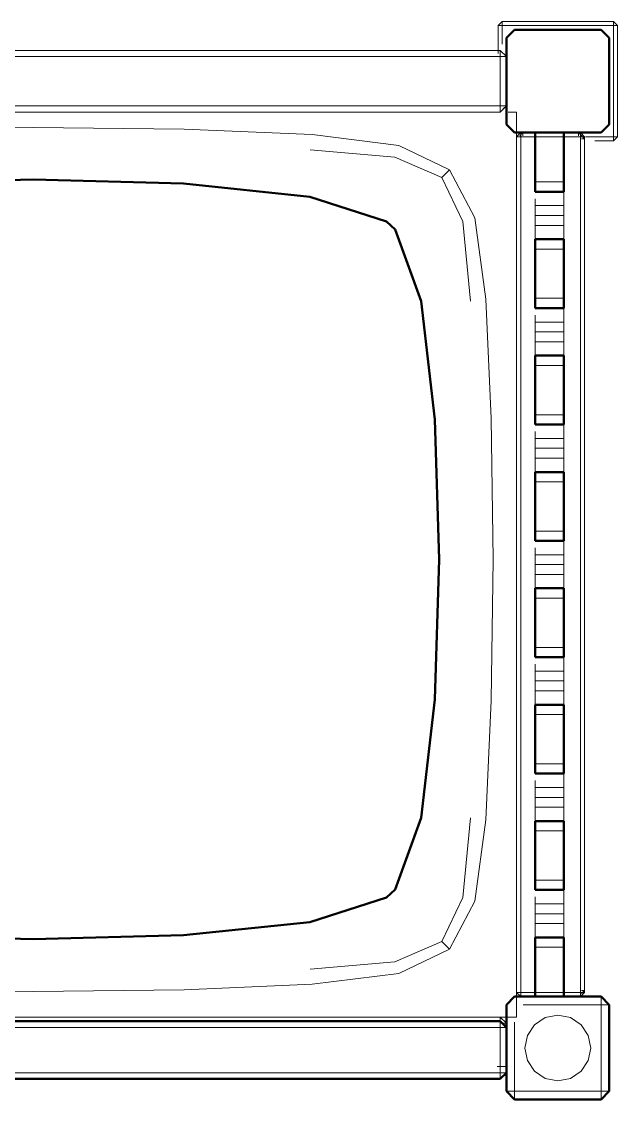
# Model space of a CAD drawing. Header units: metres. Extents: x 10 to 831, y 10 to 584.
# Drawn here: x 653.18 to 662.83, y 416.77 to 434.23 of the extents above; entities that cross this region are included whole.
import ezdxf

# ---------------------------------------------------------------- set-up
doc = ezdxf.new("R2010")
doc.units = ezdxf.units.M
doc.layers.add('CUT', color=7, linetype='Continuous', lineweight=50)
doc.layers.add('VIS', color=8, linetype='Continuous', lineweight=13)

msp = doc.modelspace()

# ---------------------------------------------------------------- linework, layer by layer
at = {"layer": 'CUT'}
for p, q in [((661.033, 433.967), (661.167, 434.1)), ((661.167, 434.1), (662.567, 434.1)), ((662.567, 434.1), (662.7, 433.967)), ((661.033, 432.567), (661.033, 433.967)), ((662.7, 433.967), (662.7, 432.567)), ((661.167, 432.433), (661.033, 432.567)), ((662.7, 432.567), (662.567, 432.433)), ((662.567, 432.433), (661.167, 432.433)), ((661.967, 432.433), (661.5, 432.433)), ((661.5, 432.433), (661.5, 431.984)), ((661.967, 431.984), (661.967, 432.433)), ((661.5, 431.984), (661.5, 431.634)), ((661.967, 431.634), (661.967, 431.984)), ((650.933, 431.607), (653.367, 431.672)), ((653.367, 431.672), (655.8, 431.607)), ((655.8, 431.607), (657.851, 431.395)), ((661.5, 431.634), (661.5, 431.586)), ((661.967, 431.586), (661.967, 431.634)), ((661.5, 431.586), (661.5, 431.492)), ((661.5, 431.492), (661.5, 431.475)), ((661.5, 431.475), (661.967, 431.475)), ((661.967, 431.492), (661.967, 431.586)), ((661.967, 431.475), (661.967, 431.492)), ((657.851, 431.395), (659.09, 430.995)), ((659.09, 430.995), (659.232, 430.862)), ((659.232, 430.862), (659.653, 429.701)), ((661.5, 430.689), (661.5, 430.706)), ((661.5, 430.706), (661.967, 430.706)), ((661.5, 430.325), (661.5, 430.689)), ((661.967, 430.706), (661.967, 430.689)), ((661.967, 430.689), (661.967, 430.325)), ((661.5, 429.971), (661.5, 430.325)), ((661.967, 430.325), (661.967, 429.971)), ((661.5, 429.606), (661.5, 429.971)), ((661.967, 429.971), (661.967, 429.606)), ((659.653, 429.701), (659.876, 427.786)), ((661.5, 429.589), (661.5, 429.606)), ((661.967, 429.589), (661.5, 429.589)), ((661.967, 429.606), (661.967, 429.589)), ((661.5, 428.803), (661.5, 428.82)), ((661.5, 428.82), (661.967, 428.82)), ((661.967, 428.82), (661.967, 428.803)), ((661.5, 428.439), (661.5, 428.803)), ((661.967, 428.803), (661.967, 428.439)), ((661.5, 428.085), (661.5, 428.439)), ((661.967, 428.439), (661.967, 428.085)), ((661.5, 427.72), (661.5, 428.085)), ((661.967, 428.085), (661.967, 427.72)), ((659.876, 427.786), (659.944, 425.517)), ((661.5, 427.704), (661.5, 427.72)), ((661.967, 427.704), (661.5, 427.704)), ((661.967, 427.72), (661.967, 427.704)), ((661.5, 426.918), (661.5, 426.934)), ((661.5, 426.934), (661.967, 426.934)), ((661.5, 426.553), (661.5, 426.918)), ((661.967, 426.934), (661.967, 426.918)), ((661.967, 426.918), (661.967, 426.553)), ((661.5, 426.199), (661.5, 426.553)), ((661.967, 426.553), (661.967, 426.199)), ((661.5, 425.835), (661.5, 426.199)), ((661.967, 426.199), (661.967, 425.835)), ((661.5, 425.818), (661.5, 425.835)), ((661.967, 425.818), (661.5, 425.818)), ((661.967, 425.835), (661.967, 425.818)), ((659.944, 425.517), (659.876, 423.247)), ((661.5, 425.032), (661.5, 425.049)), ((661.5, 425.049), (661.967, 425.049)), ((661.5, 424.668), (661.5, 425.032)), ((661.967, 425.049), (661.967, 425.032)), ((661.967, 425.032), (661.967, 424.668)), ((661.5, 424.313), (661.5, 424.668)), ((661.967, 424.668), (661.967, 424.313)), ((661.5, 423.949), (661.5, 424.313)), ((661.967, 424.313), (661.967, 423.949)), ((661.5, 423.932), (661.5, 423.949)), ((661.967, 423.932), (661.5, 423.932)), ((661.967, 423.949), (661.967, 423.932)), ((659.876, 423.247), (659.653, 421.332)), ((661.5, 423.146), (661.5, 423.163)), ((661.5, 423.163), (661.967, 423.163)), ((661.5, 422.782), (661.5, 423.146)), ((661.967, 423.163), (661.967, 423.146)), ((661.967, 423.146), (661.967, 422.782)), ((661.5, 422.428), (661.5, 422.782)), ((661.967, 422.782), (661.967, 422.428)), ((661.5, 422.063), (661.5, 422.428)), ((661.967, 422.428), (661.967, 422.063)), ((661.5, 422.047), (661.5, 422.063)), ((661.967, 422.047), (661.5, 422.047)), ((661.967, 422.063), (661.967, 422.047)), ((659.653, 421.332), (659.232, 420.171)), ((661.5, 421.261), (661.5, 421.277)), ((661.5, 421.277), (661.967, 421.277)), ((661.5, 420.896), (661.5, 421.261)), ((661.967, 421.277), (661.967, 421.261)), ((661.967, 421.261), (661.967, 420.896)), ((661.5, 420.542), (661.5, 420.896)), ((661.967, 420.896), (661.967, 420.542)), ((661.5, 420.178), (661.5, 420.542)), ((661.967, 420.542), (661.967, 420.178)), ((659.232, 420.171), (659.09, 420.038)), ((661.5, 420.161), (661.5, 420.178)), ((661.967, 420.161), (661.5, 420.161)), ((661.967, 420.178), (661.967, 420.161)), ((659.09, 420.038), (657.851, 419.638)), ((657.851, 419.638), (655.8, 419.426)), ((653.367, 419.362), (650.933, 419.426)), ((655.8, 419.426), (653.367, 419.362)), ((661.5, 419.375), (661.5, 419.392)), ((661.5, 419.392), (661.967, 419.392)), ((661.5, 419.281), (661.5, 419.375)), ((661.967, 419.392), (661.967, 419.375)), ((661.967, 419.375), (661.967, 419.281)), ((661.5, 419.232), (661.5, 419.281)), ((661.5, 418.883), (661.5, 419.232)), ((661.967, 419.281), (661.967, 419.232)), ((661.967, 419.232), (661.967, 418.883)), ((661.5, 418.433), (661.5, 418.883)), ((661.967, 418.883), (661.967, 418.433)), ((661.033, 418.3), (661.167, 418.433)), ((661.167, 418.433), (662.567, 418.433)), ((661.967, 418.433), (661.5, 418.433)), ((662.567, 418.433), (662.7, 418.3)), ((661.033, 416.9), (661.033, 418.3)), ((662.7, 418.3), (662.7, 416.9)), ((645.8, 418.033), (660.933, 418.033)), ((660.933, 418.033), (661.033, 417.933)), ((661.033, 417.933), (661.033, 417.2)), ((661.033, 417.2), (660.933, 417.1)), ((660.933, 417.1), (645.8, 417.1)), ((661.167, 416.767), (661.033, 416.9)), ((662.567, 416.767), (661.167, 416.767)), ((662.7, 416.9), (662.567, 416.767))]:
    msp.add_line(p, q, dxfattribs=at)
at = {"layer": 'VIS'}
for p, q in [((660.967, 434.233), (660.9, 434.167)), ((660.967, 434.167), (660.967, 434.233)), ((660.967, 434.233), (660.967, 434.2)), ((660.967, 434.233), (660.967, 434.233)), ((660.967, 434.233), (662.767, 434.233)), ((662.767, 434.233), (660.967, 434.233)), ((662.833, 434.167), (662.767, 434.233)), ((662.767, 434.233), (662.767, 434.167)), ((662.767, 434.233), (662.833, 434.167)), ((662.767, 434.233), (662.767, 434.233)), ((660.9, 434.167), (660.967, 434.167)), ((660.9, 434.167), (660.9, 433.717)), ((660.967, 434.167), (662.767, 434.167)), ((660.967, 433.867), (660.967, 434.167)), ((661.033, 433.967), (661.167, 434.1)), ((661.167, 434.1), (661.167, 434.1)), ((661.167, 434.1), (662.567, 434.1)), ((662.567, 434.1), (662.567, 434.1)), ((662.567, 434.1), (662.7, 433.967)), ((662.767, 434.167), (662.833, 434.167)), ((662.767, 434.167), (662.767, 432.367)), ((662.833, 434.167), (662.8, 434.167)), ((662.833, 432.367), (662.833, 434.167)), ((662.833, 434.167), (662.833, 434.167)), ((662.833, 434.167), (662.833, 432.367)), ((661.033, 433.967), (661.033, 433.967)), ((661.033, 432.567), (661.033, 433.967)), ((662.7, 433.967), (662.7, 433.967)), ((662.7, 433.967), (662.7, 432.567)), ((660.933, 433.767), (645.8, 433.767)), ((645.8, 433.767), (660.933, 433.767)), ((661.033, 433.667), (660.933, 433.767)), ((660.933, 433.767), (660.933, 433.667)), ((660.933, 433.767), (661.033, 433.667)), ((660.933, 433.767), (660.933, 433.767)), ((645.8, 433.667), (660.933, 433.667)), ((660.933, 433.667), (661.033, 433.667)), ((660.933, 433.667), (660.933, 432.867)), ((661.033, 433.667), (660.983, 433.667)), ((661.033, 433.667), (661.033, 432.867)), ((661.033, 433.667), (661.033, 433.667)), ((661.033, 432.867), (661.033, 433.667)), ((661.033, 433.567), (661.033, 433.567)), ((660.933, 432.867), (645.8, 432.867)), ((660.933, 432.867), (660.933, 432.767)), ((660.933, 432.767), (661.033, 432.867)), ((661.033, 432.867), (660.933, 432.867)), ((661.033, 432.867), (660.983, 432.817)), ((661.033, 432.967), (661.033, 432.967)), ((661.033, 432.867), (661.033, 432.867)), ((645.8, 432.767), (660.933, 432.767)), ((660.933, 432.767), (660.933, 432.767)), ((661.2, 432.767), (661.065, 432.767)), ((661.2, 432.5), (661.2, 432.767)), ((661.2, 432.767), (661.2, 432.367)), ((661.2, 432.767), (661.2, 432.767)), ((653.367, 432.519), (650.919, 432.489)), ((655.814, 432.489), (653.367, 432.519)), ((657.884, 432.401), (655.814, 432.489)), ((661.033, 432.567), (661.033, 432.567)), ((661.033, 432.567), (661.167, 432.433)), ((662.7, 432.567), (662.567, 432.433)), ((662.7, 432.567), (662.7, 432.567)), ((657.884, 432.401), (659.29, 432.226)), ((661.167, 432.433), (661.167, 432.433)), ((662.567, 432.433), (661.167, 432.433)), ((661.267, 432.433), (661.2, 432.367)), ((661.2, 432.367), (661.267, 432.367)), ((661.2, 432.367), (661.2, 418.5)), ((661.3, 432.433), (661.25, 432.383)), ((661.267, 432.367), (661.267, 432.433)), ((661.267, 432.433), (661.267, 432.4)), ((662.233, 432.433), (661.267, 432.433)), ((661.267, 432.433), (662.233, 432.433)), ((661.267, 432.433), (661.267, 432.433)), ((661.267, 418.5), (661.267, 432.367)), ((661.267, 432.367), (662.233, 432.367)), ((661.3, 432.433), (661.3, 432.383)), ((661.3, 432.433), (662.2, 432.433)), ((662.2, 432.433), (661.3, 432.433)), ((661.3, 432.433), (661.3, 432.433)), ((661.433, 432.433), (661.433, 432.433)), ((661.5, 432.433), (661.5, 431.76)), ((661.5, 432.433), (661.5, 432.433)), ((661.5, 432.433), (661.967, 432.433)), ((661.5, 431.984), (661.5, 432.433)), ((661.967, 432.433), (661.5, 432.433)), ((661.967, 432.433), (661.967, 432.433)), ((661.967, 418.433), (661.967, 432.433)), ((661.967, 432.433), (661.967, 432.433)), ((661.967, 431.984), (661.967, 432.433)), ((662.3, 432.333), (662.2, 432.433)), ((662.2, 432.433), (662.2, 432.383)), ((662.2, 432.433), (662.3, 432.333)), ((662.2, 432.433), (662.2, 432.433)), ((662.3, 432.367), (662.233, 432.433)), ((662.233, 432.433), (662.233, 432.367)), ((662.233, 432.433), (662.3, 432.367)), ((662.233, 432.433), (662.233, 432.433)), ((662.233, 432.367), (662.3, 432.367)), ((662.233, 432.367), (662.233, 418.5)), ((662.3, 432.333), (662.25, 432.333)), ((662.3, 432.367), (662.267, 432.367)), ((662.3, 432.367), (662.3, 418.5)), ((662.3, 432.367), (662.3, 432.367)), ((662.3, 418.5), (662.3, 432.367)), ((662.3, 432.333), (662.3, 432.333)), ((662.3, 432.333), (662.3, 418.533)), ((662.3, 418.533), (662.3, 432.333)), ((662.767, 432.367), (662.317, 432.367)), ((662.467, 432.3), (662.767, 432.3)), ((662.567, 432.433), (662.567, 432.433)), ((662.767, 432.367), (662.767, 432.3)), ((662.767, 432.3), (662.833, 432.367)), ((662.833, 432.367), (662.767, 432.367)), ((662.767, 432.3), (662.767, 432.3)), ((662.833, 432.367), (662.8, 432.333)), ((662.833, 432.367), (662.833, 432.367)), ((657.855, 432.154), (659.228, 432.035)), ((659.29, 432.226), (660.112, 431.831)), ((659.987, 431.708), (659.228, 432.035)), ((661.5, 431.984), (661.5, 431.634)), ((661.967, 431.984), (661.967, 431.634)), ((660.065, 431.784), (659.987, 431.708)), ((660.065, 431.784), (660.1, 431.819)), ((660.112, 431.831), (660.1, 431.819)), ((660.112, 431.831), (660.524, 431.053)), ((650.933, 431.607), (653.367, 431.672)), ((653.367, 431.672), (655.8, 431.607)), ((655.8, 431.607), (657.851, 431.395)), ((660.33, 430.992), (659.987, 431.708)), ((661.5, 431.634), (661.5, 431.475)), ((661.5, 431.634), (661.967, 431.634)), ((661.5, 431.586), (661.5, 431.634)), ((661.967, 431.634), (661.967, 431.475)), ((661.967, 431.475), (661.967, 431.634)), ((661.967, 431.586), (661.967, 431.634)), ((661.5, 431.492), (661.5, 431.586)), ((661.5, 431.475), (661.5, 431.492)), ((661.5, 431.475), (661.967, 431.475)), ((661.5, 431.475), (661.5, 431.475)), ((661.967, 431.475), (661.5, 431.475)), ((661.967, 431.492), (661.967, 431.586)), ((661.967, 431.475), (661.967, 431.492)), ((661.967, 431.475), (661.967, 431.25)), ((661.967, 431.475), (661.967, 431.475)), ((661.967, 431.475), (661.967, 431.475)), ((659.09, 430.995), (657.851, 431.395)), ((661.5, 431.25), (661.5, 431.362)), ((661.5, 431.09), (661.5, 431.25)), ((661.5, 431.25), (661.967, 431.25)), ((661.5, 430.931), (661.5, 431.09)), ((661.967, 431.09), (661.5, 431.09)), ((661.967, 431.25), (661.967, 431.09)), ((661.967, 431.09), (661.967, 430.931)), ((659.232, 430.862), (659.09, 430.995)), ((660.451, 429.705), (660.33, 430.992)), ((660.701, 429.734), (660.524, 431.053)), ((661.5, 430.706), (661.5, 430.931)), ((661.5, 430.931), (661.967, 430.931)), ((661.967, 430.931), (661.967, 430.706)), ((659.653, 429.701), (659.232, 430.862)), ((661.5, 430.546), (661.5, 430.706)), ((661.5, 430.706), (661.5, 430.706)), ((661.5, 430.706), (661.5, 430.706)), ((661.5, 430.706), (661.5, 430.546)), ((661.5, 430.706), (661.967, 430.706)), ((661.5, 430.706), (661.967, 430.706)), ((661.5, 430.706), (661.967, 430.706)), ((661.967, 430.706), (661.5, 430.706)), ((661.5, 430.706), (661.5, 430.689)), ((661.5, 430.689), (661.5, 430.325)), ((661.967, 430.706), (661.967, 430.706)), ((661.967, 430.706), (661.967, 430.546)), ((661.967, 430.546), (661.967, 430.706)), ((661.967, 430.706), (661.967, 430.706)), ((661.967, 430.706), (661.967, 430.689)), ((661.967, 430.689), (661.967, 430.325)), ((661.5, 430.546), (661.967, 430.546)), ((661.5, 429.971), (661.5, 430.325)), ((661.5, 430.279), (661.5, 429.876)), ((661.967, 430.325), (661.967, 429.971)), ((661.5, 429.971), (661.5, 429.606)), ((661.967, 429.971), (661.967, 429.606)), ((659.653, 429.701), (659.876, 427.786)), ((660.701, 429.734), (660.789, 427.8)), ((661.5, 429.749), (661.5, 429.589)), ((661.5, 429.749), (661.967, 429.749)), ((661.967, 429.749), (661.967, 429.589)), ((661.967, 429.589), (661.967, 429.749)), ((661.5, 429.589), (661.5, 429.606)), ((661.5, 429.589), (661.967, 429.589)), ((661.5, 429.589), (661.5, 429.589)), ((661.967, 429.589), (661.5, 429.589)), ((661.967, 429.589), (661.967, 429.606)), ((661.967, 429.589), (661.967, 429.364)), ((661.967, 429.589), (661.967, 429.589)), ((661.967, 429.589), (661.967, 429.589)), ((661.5, 429.364), (661.5, 429.477)), ((661.5, 429.205), (661.5, 429.364)), ((661.5, 429.364), (661.967, 429.364)), ((661.967, 429.364), (661.967, 429.205)), ((661.5, 429.045), (661.5, 429.205)), ((661.967, 429.205), (661.5, 429.205)), ((661.967, 429.205), (661.967, 429.045)), ((661.5, 428.82), (661.5, 429.045)), ((661.5, 429.045), (661.967, 429.045)), ((661.967, 429.045), (661.967, 428.82)), ((661.5, 428.661), (661.5, 428.82)), ((661.5, 428.82), (661.5, 428.82)), ((661.5, 428.82), (661.5, 428.82)), ((661.5, 428.82), (661.5, 428.661)), ((661.5, 428.82), (661.967, 428.82)), ((661.5, 428.82), (661.967, 428.82)), ((661.5, 428.82), (661.967, 428.82)), ((661.967, 428.82), (661.5, 428.82)), ((661.5, 428.82), (661.5, 428.803)), ((661.967, 428.82), (661.967, 428.82)), ((661.967, 428.82), (661.967, 428.661)), ((661.967, 428.661), (661.967, 428.82)), ((661.967, 428.82), (661.967, 428.82)), ((661.967, 428.82), (661.967, 428.803)), ((661.5, 428.803), (661.5, 428.439)), ((661.5, 428.661), (661.967, 428.661)), ((661.967, 428.803), (661.967, 428.439)), ((661.5, 428.085), (661.5, 428.439)), ((661.5, 428.395), (661.5, 427.991)), ((661.967, 428.439), (661.967, 428.085)), ((661.5, 428.085), (661.5, 427.72)), ((661.967, 428.085), (661.967, 427.72)), ((659.876, 427.786), (659.944, 425.517)), ((660.819, 425.517), (660.789, 427.8)), ((661.5, 427.863), (661.5, 427.704)), ((661.5, 427.863), (661.967, 427.863)), ((661.967, 427.863), (661.967, 427.704)), ((661.967, 427.704), (661.967, 427.863)), ((661.5, 427.704), (661.5, 427.72)), ((661.5, 427.704), (661.967, 427.704)), ((661.5, 427.704), (661.5, 427.704)), ((661.967, 427.704), (661.5, 427.704)), ((661.5, 427.478), (661.5, 427.591)), ((661.967, 427.704), (661.967, 427.72)), ((661.967, 427.704), (661.967, 427.478)), ((661.967, 427.704), (661.967, 427.704)), ((661.967, 427.704), (661.967, 427.704)), ((661.5, 427.319), (661.5, 427.478)), ((661.5, 427.478), (661.967, 427.478)), ((661.967, 427.478), (661.967, 427.319)), ((661.5, 427.16), (661.5, 427.319)), ((661.967, 427.319), (661.5, 427.319)), ((661.967, 427.319), (661.967, 427.16)), ((661.5, 426.934), (661.5, 427.16)), ((661.5, 427.16), (661.967, 427.16)), ((661.967, 427.16), (661.967, 426.934)), ((661.5, 426.775), (661.5, 426.934)), ((661.5, 426.934), (661.5, 426.934)), ((661.5, 426.934), (661.5, 426.934)), ((661.5, 426.934), (661.5, 426.775)), ((661.5, 426.934), (661.967, 426.934)), ((661.5, 426.934), (661.967, 426.934)), ((661.5, 426.934), (661.967, 426.934)), ((661.967, 426.934), (661.5, 426.934)), ((661.5, 426.934), (661.5, 426.918)), ((661.5, 426.918), (661.5, 426.553)), ((661.967, 426.934), (661.967, 426.934)), ((661.967, 426.934), (661.967, 426.775)), ((661.967, 426.775), (661.967, 426.934)), ((661.967, 426.934), (661.967, 426.934)), ((661.967, 426.934), (661.967, 426.918)), ((661.967, 426.918), (661.967, 426.553)), ((661.5, 426.775), (661.967, 426.775)), ((661.5, 426.199), (661.5, 426.553)), ((661.967, 426.553), (661.967, 426.199)), ((661.5, 426.51), (661.5, 426.106)), ((661.5, 426.199), (661.5, 425.835)), ((661.967, 426.199), (661.967, 425.835)), ((661.5, 425.977), (661.5, 425.818)), ((661.5, 425.977), (661.967, 425.977)), ((661.967, 425.977), (661.967, 425.818)), ((661.967, 425.818), (661.967, 425.977)), ((661.5, 425.818), (661.5, 425.835)), ((661.5, 425.818), (661.967, 425.818)), ((661.5, 425.818), (661.5, 425.818)), ((661.967, 425.818), (661.5, 425.818)), ((661.5, 425.593), (661.5, 425.705)), ((661.967, 425.818), (661.733, 425.818)), ((661.967, 425.818), (661.967, 425.835)), ((661.967, 425.818), (661.967, 425.593)), ((661.967, 425.818), (661.967, 425.818)), ((661.967, 425.818), (661.967, 425.818)), ((659.944, 425.517), (659.876, 423.247)), ((660.789, 423.233), (660.819, 425.517)), ((661.5, 425.433), (661.5, 425.593)), ((661.5, 425.593), (661.967, 425.593)), ((661.967, 425.593), (661.967, 425.433)), ((661.5, 425.274), (661.5, 425.433)), ((661.5, 425.433), (661.967, 425.433)), ((661.967, 425.433), (661.967, 425.274)), ((661.5, 425.049), (661.5, 425.274)), ((661.5, 425.274), (661.967, 425.274)), ((661.967, 425.274), (661.967, 425.049)), ((661.5, 424.889), (661.5, 425.049)), ((661.5, 425.049), (661.5, 425.049)), ((661.5, 425.049), (661.5, 425.049)), ((661.5, 425.049), (661.5, 424.889)), ((661.5, 425.049), (661.967, 425.049)), ((661.5, 425.049), (661.967, 425.049)), ((661.5, 425.049), (661.967, 425.049)), ((661.967, 425.049), (661.5, 425.049)), ((661.5, 425.049), (661.5, 425.032)), ((661.5, 425.032), (661.5, 424.668)), ((661.967, 425.049), (661.967, 425.049)), ((661.967, 425.049), (661.967, 424.889)), ((661.967, 424.889), (661.967, 425.049)), ((661.967, 425.049), (661.967, 425.049)), ((661.967, 425.049), (661.967, 425.032)), ((661.967, 425.032), (661.967, 424.668)), ((661.5, 424.889), (661.967, 424.889)), ((661.5, 424.313), (661.5, 424.668)), ((661.5, 424.626), (661.5, 424.222)), ((661.967, 424.668), (661.967, 424.313)), ((661.5, 424.313), (661.5, 423.949)), ((661.967, 424.313), (661.967, 423.949)), ((661.5, 424.092), (661.5, 423.932)), ((661.5, 424.092), (661.967, 424.092)), ((661.967, 424.092), (661.967, 423.932)), ((661.967, 423.932), (661.967, 424.092)), ((661.5, 423.932), (661.5, 423.949)), ((661.5, 423.932), (661.967, 423.932)), ((661.5, 423.932), (661.5, 423.932)), ((661.967, 423.932), (661.5, 423.932)), ((661.967, 423.932), (661.967, 423.949)), ((661.967, 423.932), (661.967, 423.707)), ((661.967, 423.932), (661.967, 423.932)), ((661.967, 423.932), (661.967, 423.932)), ((661.5, 423.707), (661.5, 423.82)), ((661.5, 423.548), (661.5, 423.707)), ((661.5, 423.707), (661.967, 423.707)), ((661.967, 423.707), (661.967, 423.548)), ((661.5, 423.388), (661.5, 423.548)), ((661.967, 423.548), (661.5, 423.548)), ((661.967, 423.548), (661.967, 423.388)), ((659.876, 423.247), (659.653, 421.332)), ((660.701, 421.299), (660.789, 423.233)), ((661.5, 423.163), (661.5, 423.388)), ((661.5, 423.388), (661.967, 423.388)), ((661.967, 423.388), (661.967, 423.163)), ((661.5, 423.004), (661.5, 423.163)), ((661.5, 423.163), (661.5, 423.163)), ((661.5, 423.163), (661.5, 423.163)), ((661.5, 423.163), (661.5, 423.004)), ((661.5, 423.163), (661.967, 423.163)), ((661.5, 423.163), (661.967, 423.163)), ((661.5, 423.163), (661.967, 423.163)), ((661.967, 423.163), (661.5, 423.163)), ((661.5, 423.163), (661.5, 423.146)), ((661.5, 423.146), (661.5, 422.782)), ((661.967, 423.163), (661.967, 423.163)), ((661.967, 423.163), (661.967, 423.004)), ((661.967, 423.004), (661.967, 423.163)), ((661.967, 423.163), (661.967, 423.163)), ((661.967, 423.163), (661.967, 423.146)), ((661.967, 423.146), (661.967, 422.782)), ((661.5, 423.004), (661.967, 423.004)), ((661.5, 422.428), (661.5, 422.782)), ((661.5, 422.741), (661.5, 422.337)), ((661.967, 422.782), (661.967, 422.428)), ((661.5, 422.428), (661.5, 422.063)), ((661.967, 422.428), (661.967, 422.063)), ((661.5, 422.206), (661.5, 422.047)), ((661.5, 422.206), (661.967, 422.206)), ((661.967, 422.206), (661.967, 422.047)), ((661.967, 422.047), (661.967, 422.206)), ((661.5, 422.047), (661.5, 422.063)), ((661.5, 422.047), (661.967, 422.047)), ((661.5, 422.047), (661.5, 422.047)), ((661.967, 422.047), (661.5, 422.047)), ((661.967, 422.047), (661.967, 422.063)), ((661.967, 422.047), (661.967, 421.821)), ((661.967, 422.047), (661.967, 422.047)), ((661.967, 422.047), (661.967, 422.047)), ((661.5, 421.821), (661.5, 421.934)), ((661.5, 421.662), (661.5, 421.821)), ((661.5, 421.821), (661.967, 421.821)), ((661.967, 421.821), (661.967, 421.662)), ((661.5, 421.503), (661.5, 421.662)), ((661.967, 421.662), (661.5, 421.662)), ((661.967, 421.662), (661.967, 421.503)), ((661.5, 421.277), (661.5, 421.503)), ((661.5, 421.503), (661.967, 421.503)), ((661.967, 421.503), (661.967, 421.277)), ((659.232, 420.171), (659.653, 421.332)), ((660.451, 421.328), (660.33, 420.041)), ((660.701, 421.299), (660.524, 419.98)), ((661.5, 421.118), (661.5, 421.277)), ((661.5, 421.277), (661.5, 421.277)), ((661.5, 421.277), (661.5, 421.277)), ((661.5, 421.277), (661.5, 421.118)), ((661.5, 421.277), (661.967, 421.277)), ((661.5, 421.277), (661.967, 421.277)), ((661.5, 421.277), (661.967, 421.277)), ((661.967, 421.277), (661.5, 421.277)), ((661.5, 421.277), (661.5, 421.261)), ((661.5, 421.261), (661.5, 420.896)), ((661.967, 421.277), (661.967, 421.277)), ((661.967, 421.277), (661.967, 421.118)), ((661.967, 421.118), (661.967, 421.277)), ((661.967, 421.277), (661.967, 421.277)), ((661.967, 421.277), (661.967, 421.261)), ((661.967, 421.261), (661.967, 420.896)), ((661.5, 421.118), (661.967, 421.118)), ((661.5, 420.542), (661.5, 420.896)), ((661.5, 420.856), (661.5, 420.453)), ((661.967, 420.896), (661.967, 420.542)), ((661.5, 420.542), (661.5, 420.178)), ((661.967, 420.542), (661.967, 420.178)), ((661.5, 420.32), (661.5, 420.161)), ((661.5, 420.32), (661.967, 420.32)), ((661.967, 420.32), (661.967, 420.161)), ((661.967, 420.161), (661.967, 420.32)), ((659.09, 420.038), (659.232, 420.171)), ((661.5, 420.161), (661.5, 420.178)), ((661.5, 420.161), (661.967, 420.161)), ((661.5, 420.161), (661.5, 420.161)), ((661.967, 420.161), (661.5, 420.161)), ((661.967, 420.161), (661.967, 420.178)), ((661.967, 420.161), (661.967, 419.936)), ((661.967, 420.161), (661.967, 420.161)), ((661.967, 420.161), (661.967, 420.161)), ((657.851, 419.638), (659.09, 420.038)), ((659.987, 419.326), (660.33, 420.041)), ((660.524, 419.98), (660.112, 419.202)), ((661.5, 419.936), (661.5, 420.048)), ((661.5, 419.776), (661.5, 419.936)), ((661.5, 419.936), (661.967, 419.936)), ((661.967, 419.936), (661.967, 419.776)), ((661.5, 419.617), (661.5, 419.776)), ((661.967, 419.776), (661.5, 419.776)), ((661.967, 419.776), (661.967, 419.617)), ((657.851, 419.638), (655.8, 419.426)), ((661.5, 419.392), (661.5, 419.617)), ((661.5, 419.617), (661.967, 419.617)), ((661.967, 419.617), (661.967, 419.392)), ((653.367, 419.362), (650.933, 419.426)), ((655.8, 419.426), (653.367, 419.362)), ((661.5, 419.232), (661.5, 419.392)), ((661.5, 419.392), (661.5, 419.392)), ((661.5, 419.392), (661.5, 419.392)), ((661.5, 419.392), (661.5, 419.232)), ((661.5, 419.392), (661.967, 419.392)), ((661.5, 419.392), (661.967, 419.392)), ((661.5, 419.392), (661.967, 419.392)), ((661.967, 419.392), (661.5, 419.392)), ((661.5, 419.392), (661.5, 419.375)), ((661.5, 419.375), (661.5, 419.281)), ((661.967, 419.392), (661.967, 419.232)), ((661.967, 419.392), (661.967, 419.392)), ((661.967, 419.232), (661.967, 419.392)), ((661.967, 419.392), (661.967, 419.392)), ((661.967, 419.392), (661.967, 419.375)), ((661.967, 419.281), (661.967, 419.375)), ((659.228, 418.999), (659.987, 419.326)), ((660.112, 419.202), (659.29, 418.807)), ((660.065, 419.249), (659.987, 419.326)), ((660.065, 419.249), (660.1, 419.214)), ((660.112, 419.202), (660.1, 419.214)), ((661.5, 419.281), (661.5, 419.232)), ((661.5, 419.232), (661.967, 419.232)), ((661.5, 418.883), (661.5, 419.232)), ((661.967, 419.281), (661.967, 419.232)), ((661.967, 419.232), (661.967, 418.883)), ((657.855, 418.88), (659.228, 418.999)), ((661.5, 418.972), (661.5, 418.433)), ((661.5, 418.883), (661.5, 418.433)), ((661.967, 418.433), (661.967, 418.883)), ((657.884, 418.632), (659.29, 418.807)), ((650.919, 418.544), (653.367, 418.514)), ((653.367, 418.514), (655.814, 418.544)), ((657.884, 418.632), (655.814, 418.544)), ((662.3, 418.533), (662.25, 418.533)), ((662.3, 418.533), (662.25, 418.483)), ((662.3, 418.533), (662.3, 418.533)), ((661.033, 418.3), (661.167, 418.433)), ((661.167, 418.433), (661.167, 418.433)), ((661.167, 418.433), (662.567, 418.433)), ((661.2, 418.1), (661.2, 418.5)), ((661.267, 418.5), (661.2, 418.5)), ((661.2, 418.5), (661.267, 418.433)), ((661.2, 418.5), (661.2, 418.5)), ((661.2, 418.367), (661.2, 418.1)), ((661.267, 418.433), (661.267, 418.5)), ((662.233, 418.5), (661.267, 418.5)), ((661.267, 418.433), (661.428, 418.433)), ((661.967, 418.433), (661.5, 418.433)), ((661.5, 418.433), (661.5, 418.433)), ((661.967, 418.433), (661.5, 418.433)), ((661.967, 418.433), (661.967, 418.433)), ((662.233, 418.5), (662.233, 418.433)), ((662.233, 418.433), (662.3, 418.5)), ((662.3, 418.5), (662.233, 418.5)), ((662.233, 418.433), (662.233, 418.433)), ((662.3, 418.5), (662.267, 418.467)), ((662.287, 418.433), (662.567, 418.433)), ((662.3, 418.5), (662.3, 418.5)), ((662.567, 418.3), (662.567, 418.433)), ((662.567, 418.433), (662.7, 418.3)), ((662.567, 418.433), (662.567, 418.433)), ((662.567, 418.433), (662.7, 418.3)), ((661.033, 418.3), (661.033, 418.3)), ((661.033, 416.9), (661.033, 418.3)), ((661.033, 416.9), (661.033, 418.16)), ((662.567, 418.3), (661.307, 418.3)), ((662.7, 418.3), (662.567, 418.3)), ((662.567, 416.9), (662.567, 418.3)), ((662.7, 418.3), (662.7, 416.9)), ((662.7, 418.3), (662.7, 418.3)), ((662.7, 418.3), (662.7, 416.9)), ((645.533, 418.1), (661.2, 418.1)), ((660.933, 418.1), (645.8, 418.1)), ((645.8, 418.033), (660.933, 418.033)), ((645.8, 418.033), (660.933, 418.033)), ((661.033, 418), (660.933, 418.1)), ((660.933, 418.1), (660.933, 418.05)), ((660.933, 417.933), (660.933, 418.033)), ((660.933, 418.033), (661.033, 417.933)), ((660.933, 418.033), (660.933, 418.033)), ((660.933, 418.033), (661.033, 417.933)), ((661.033, 418), (660.983, 418)), ((661.033, 418), (661.033, 418)), ((661.033, 418), (661.033, 417.2)), ((661.033, 417.2), (661.033, 418)), ((661.2, 418.1), (661.065, 418.1)), ((661.167, 418.02), (661.167, 416.9)), ((661.2, 418.1), (661.2, 418.1)), ((661.49, 417.977), (661.663, 418.093)), ((661.663, 418.093), (661.867, 418.133)), ((661.867, 418.133), (662.071, 418.093)), ((662.071, 418.093), (662.244, 417.977)), ((660.933, 417.933), (645.8, 417.933)), ((661.033, 417.933), (660.933, 417.933)), ((660.933, 417.2), (660.933, 417.933)), ((661.033, 417.933), (661.033, 417.2)), ((661.033, 417.933), (661.033, 417.933)), ((661.033, 417.933), (661.033, 417.2)), ((661.033, 417.9), (661.033, 417.9)), ((661.033, 417.3), (661.033, 417.9)), ((661.333, 417.6), (661.374, 417.804)), ((661.374, 417.804), (661.49, 417.977)), ((662.244, 417.977), (662.359, 417.804)), ((662.359, 417.804), (662.4, 417.6)), ((660.933, 417.733), (660.933, 417.2)), ((661.374, 417.396), (661.333, 417.6)), ((662.4, 417.6), (662.359, 417.396)), ((661.033, 417.3), (660.887, 417.3)), ((661.033, 417.3), (661.033, 417.3)), ((661.49, 417.223), (661.374, 417.396)), ((662.359, 417.396), (662.244, 417.223)), ((660.933, 417.2), (645.8, 417.2)), ((645.8, 417.2), (660.933, 417.2)), ((660.933, 417.2), (660.933, 417.15)), ((661.033, 417.2), (660.933, 417.2)), ((660.933, 417.2), (661.033, 417.2)), ((661.033, 417.2), (660.933, 417.1)), ((660.933, 417.1), (660.933, 417.2)), ((661.033, 417.2), (660.933, 417.1)), ((661.033, 417.2), (660.983, 417.15)), ((661.033, 417.2), (661.033, 417.2)), ((661.033, 417.2), (661.033, 417.2)), ((661.663, 417.107), (661.49, 417.223)), ((661.867, 417.067), (661.663, 417.107)), ((662.071, 417.107), (661.867, 417.067)), ((662.244, 417.223), (662.071, 417.107)), ((660.933, 417.1), (645.8, 417.1)), ((660.933, 417.1), (645.8, 417.1)), ((660.933, 417.1), (660.933, 417.1)), ((661.167, 416.767), (661.033, 416.9)), ((661.033, 416.9), (661.167, 416.9)), ((661.033, 416.9), (661.033, 416.9)), ((661.033, 416.9), (661.167, 416.767)), ((661.167, 416.9), (661.167, 416.767)), ((661.167, 416.9), (662.567, 416.9)), ((662.567, 416.767), (661.167, 416.767)), ((661.167, 416.767), (661.167, 416.767)), ((662.567, 416.767), (661.167, 416.767)), ((662.567, 416.9), (662.7, 416.9)), ((662.7, 416.9), (662.567, 416.767)), ((662.567, 416.767), (662.567, 416.9)), ((662.7, 416.9), (662.567, 416.767)), ((662.567, 416.767), (662.567, 416.767)), ((662.7, 416.9), (662.7, 416.9))]:
    msp.add_line(p, q, dxfattribs=at)

doc.saveas('drawing.dxf')
